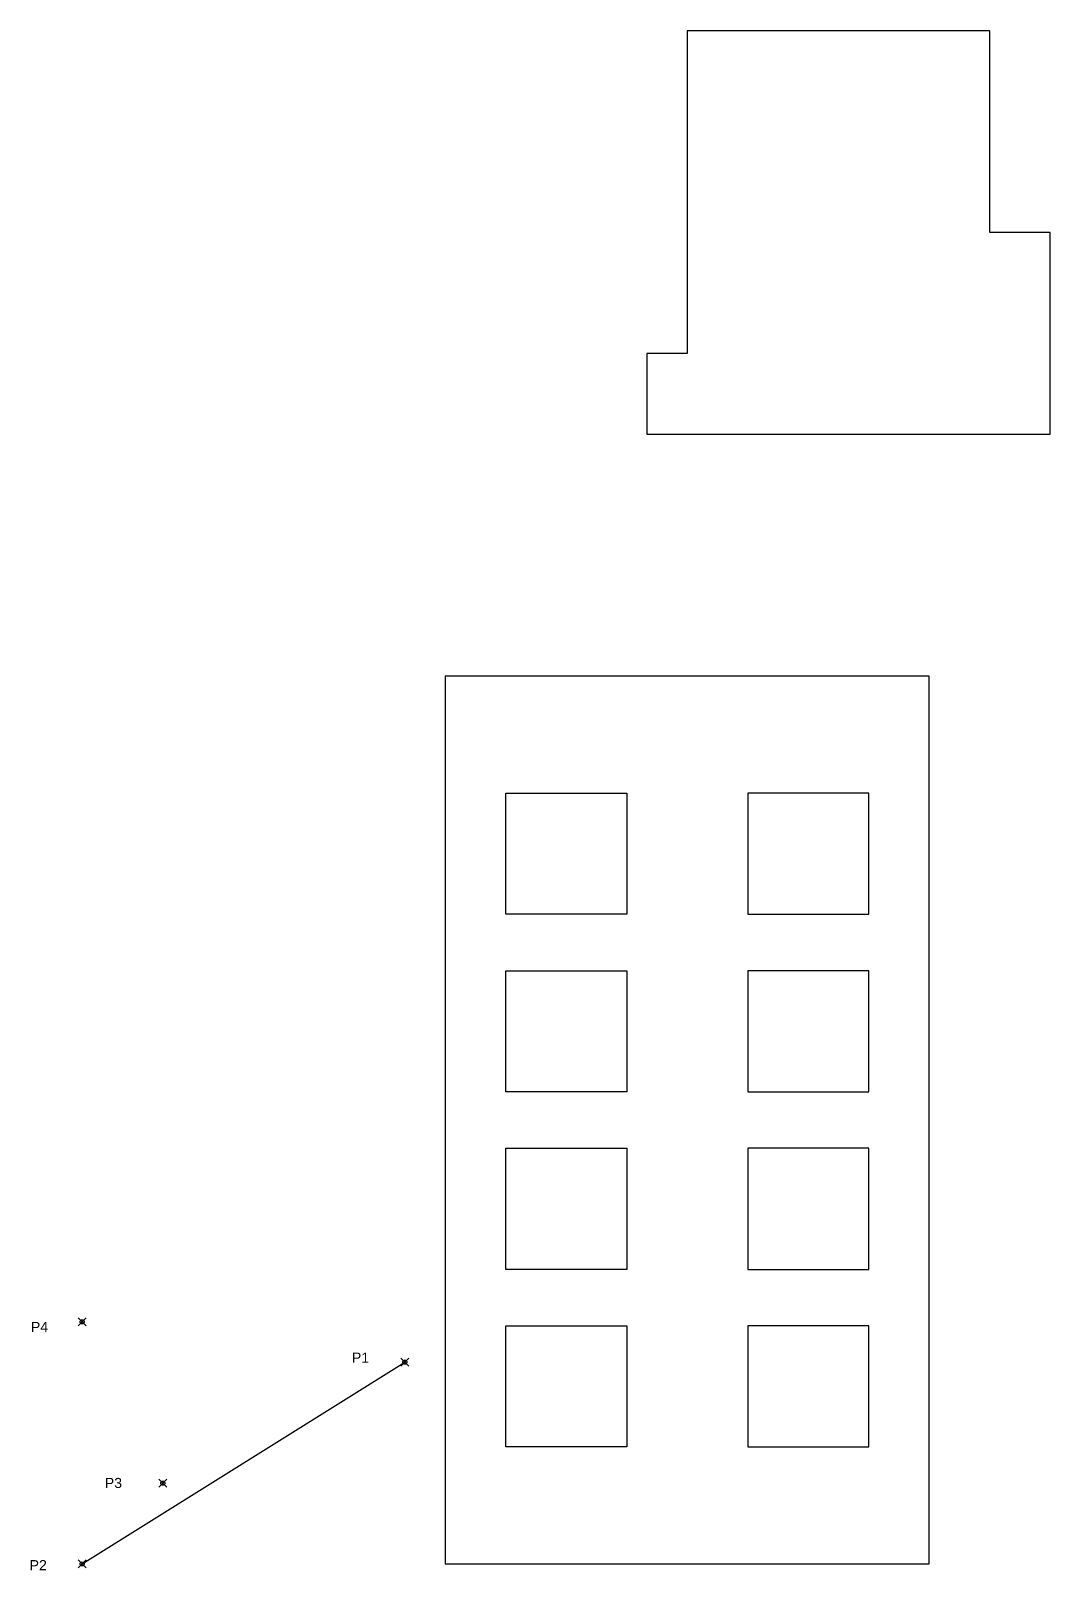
# Model space of a CAD drawing. Header units: millimetres. Extents: x -53 to 200, y 18 to 400.
import ezdxf

# ---------------------------------------------------------------- set-up
doc = ezdxf.new("R2010")
doc.units = ezdxf.units.MM
doc.header["$PDMODE"] = 35
doc.styles.get("Standard").update_dxf_attribs({"font": 'arial.ttf'})

msp = doc.modelspace()

# ---------------------------------------------------------------- linework, layer by layer
for p, q in [((185, 400), (110, 400)), ((110, 400), (110, 320)), ((185, 350), (185, 400)), ((200, 350), (185, 350)), ((200, 300), (200, 350)), ((110, 320), (100, 320)), ((100, 320), (100, 300)), ((100, 300), (200, 300)), ((-40, 20), (40, 70))]:
    msp.add_line(p, q)
for points in [[(50, 20), (170, 20), (170, 240), (50, 240)], [(95, 181), (65, 181), (65, 211), (95, 211)], [(125, 181), (155, 181), (155, 211), (125, 211)], [(95, 137), (65, 137), (65, 167), (95, 167)], [(125, 137), (155, 137), (155, 167), (125, 167)], [(95, 93), (65, 93), (65, 123), (95, 123)], [(125, 93), (155, 93), (155, 123), (125, 123)], [(95, 49), (65, 49), (65, 79), (95, 79)], [(125, 49), (155, 49), (155, 79), (125, 79)]]:
    msp.add_lwpolyline(points, close=True)
at = {"ltscale": 0.5}
for p in [(-40, 80), (40, 70), (-20, 40), (-40, 20)]:
    msp.add_point(p, dxfattribs=at)

# ---------------------------------------------------------------- texts
for s, p in [('P4', (-52.7, 77.48)), ('P1', (26.88, 69.88)), ('P3', (-34.38, 38.81)), ('P2', (-53.02, 18.43))]:
    msp.add_text(s, height=2.5).set_placement(p)

doc.saveas('drawing.dxf')
